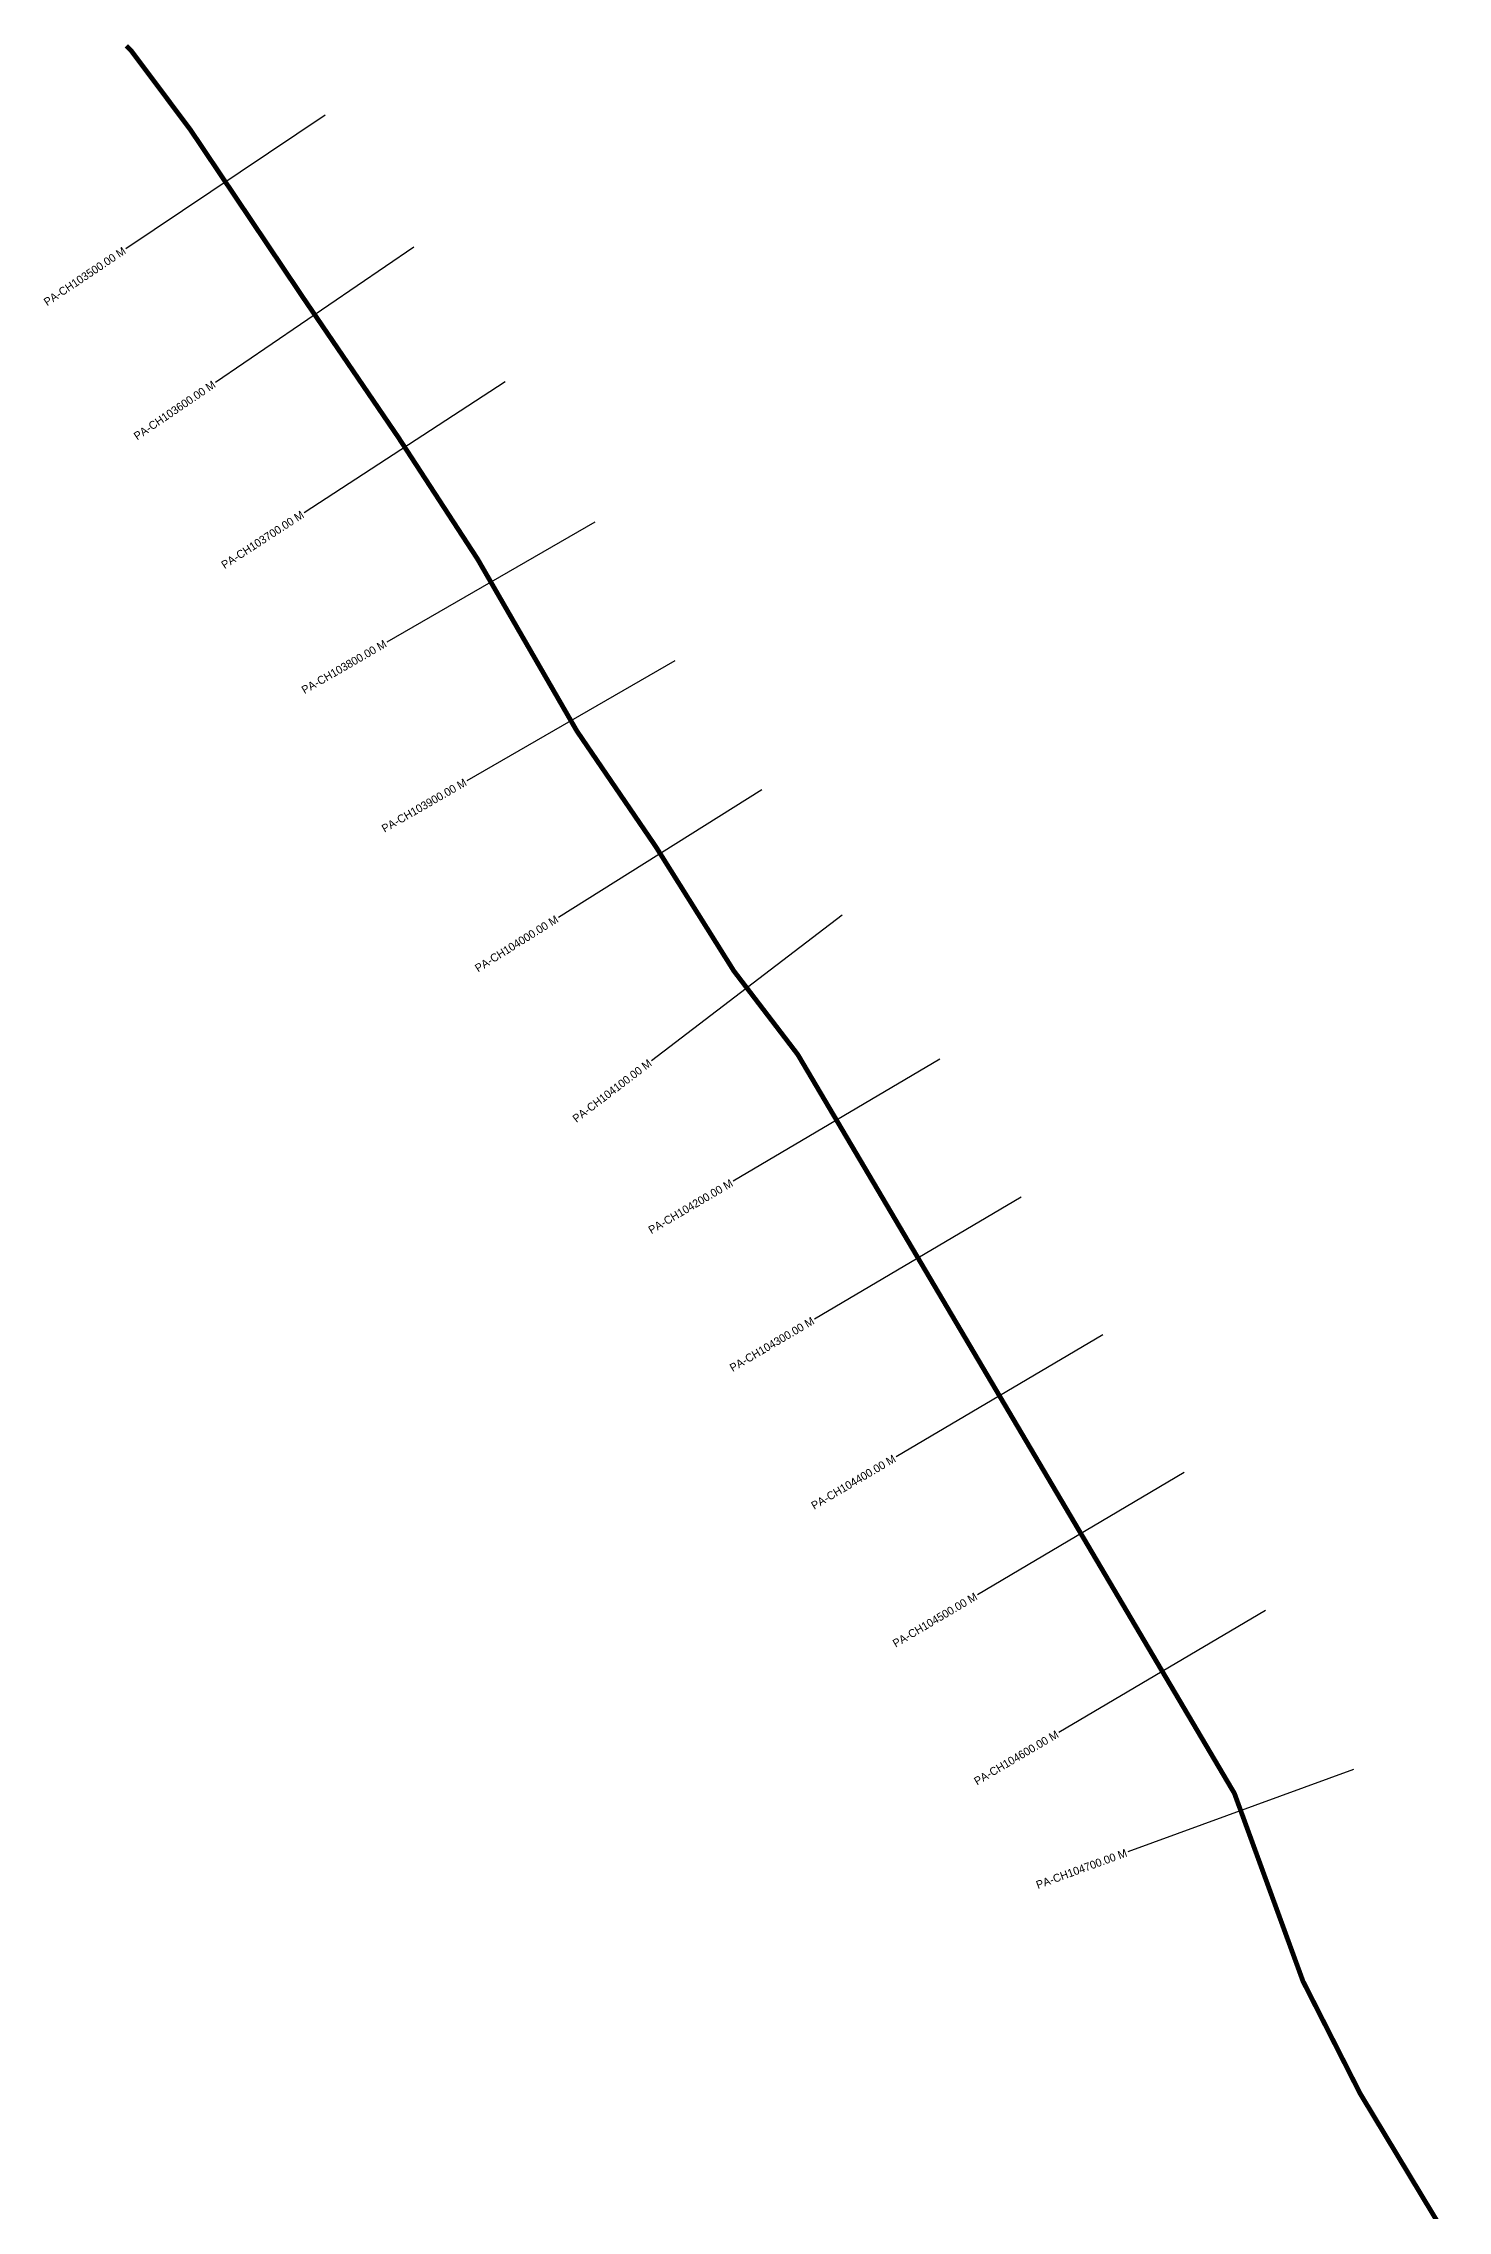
# Model space of a CAD drawing. Header units: metres. Extents: x 265615 to 268712, y 2136619 to 2142895.
# Drawn here: x 265615 to 266492, y 2141326 to 2142680 of the extents above; entities that cross this region are included whole.
import ezdxf
from ezdxf.enums import TextEntityAlignment as Align

# ---------------------------------------------------------------- set-up
doc = ezdxf.new("R2010")
doc.units = ezdxf.units.M
for name, color, linetype in [('CS', 134, 'Continuous'), ('CSMark', 6, 'Continuous'), ('NATURALLY PROTECTED', 3, 'Continuous')]:
    doc.layers.add(name, color=color, linetype=linetype)

msp = doc.modelspace()

# ---------------------------------------------------------------- linework, layer by layer
at = {"layer": 'CS'}
for p, q in [((265791.5, 2142635), (265666.9, 2142551.4)), ((265846.9, 2142552.4), (265723, 2142468)), ((265903.9, 2142468.4), (265778.3, 2142386.5)), ((265959.9, 2142380.7), (265830, 2142305.7)), ((266009.9, 2142294.1), (265880, 2142219.1)), ((266064.2, 2142213.5), (265937.1, 2142133.7)), ((266114.4, 2142135.1), (265995.2, 2142044.1)), ((266175.4, 2142045.1), (266046.2, 2141968.8)), ((266226.2, 2141959), (266097.1, 2141882.7)), ((266277.1, 2141872.9), (266148, 2141796.6)), ((266328, 2141786.8), (266198.8, 2141710.5)), ((266378.8, 2141700.7), (266249.7, 2141624.4)), ((266433.7, 2141601.3), (266292.8, 2141549.8))]:
    msp.add_line(p, q, dxfattribs=at)
at = {"layer": 'NATURALLY PROTECTED', "const_width": 3, "flags": 128}
msp.add_lwpolyline([(265667.2, 2142678.3), (265670.2, 2142675.3), (265707.2, 2142625.9), (265777.6, 2142521), (265837, 2142433.8), (265886.6, 2142357.6), (265948.6, 2142250.2), (265998, 2142177.8), (266046.7, 2142100.2), (266086.6, 2142048), (266359.3, 2141586.4), (266402.1, 2141469.1), (266437.8, 2141398.9), (266491, 2141310.7)], dxfattribs=at)

# ---------------------------------------------------------------- texts
at = {"layer": 'CSMark'}
for s, rotation, p in [('PA-CH103500.00 M', 33.8429, (265666.1, 2142550.9)), ('PA-CH103600.00 M', 34.2548, (265722.1, 2142467.4)), ('PA-CH103700.00 M', 33.083, (265777.4, 2142386)), ('PA-CH103800.00 M', 29.9934, (265829.1, 2142305.2)), ('PA-CH103900.00 M', 29.9934, (265879.1, 2142218.6)), ('PA-CH104000.00 M', 32.1271, (265936.3, 2142133.2)), ('PA-CH104100.00 M', 37.3381, (265994.4, 2142043.5)), ('PA-CH104200.00 M', 30.5769, (266045.4, 2141968.3)), ('PA-CH104300.00 M', 30.5769, (266096.2, 2141882.2)), ('PA-CH104400.00 M', 30.5769, (266147.1, 2141796.1)), ('PA-CH104500.00 M', 30.5769, (266198, 2141710)), ('PA-CH104600.00 M', 30.5769, (266248.8, 2141623.9)), ('PA-CH104700.00 M', 20.066, (266291.9, 2141549.5))]:
    msp.add_text(s, height=5, rotation=rotation, dxfattribs=at).set_placement(p, align=Align.MIDDLE_RIGHT)

doc.saveas('drawing.dxf')
